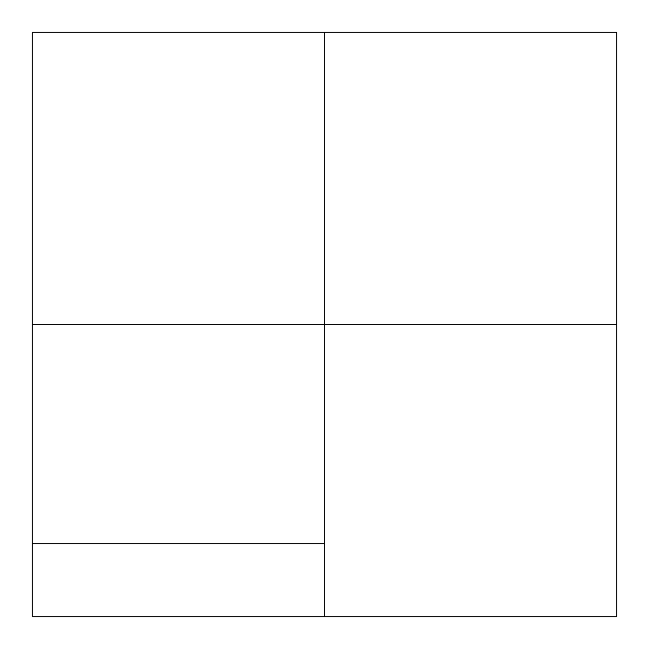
<?xml version="1.0" encoding="UTF-8"?>
<svg xmlns="http://www.w3.org/2000/svg" width="649" height="649" viewBox="0 0 649 649"><rect width="100%" height="100%" fill="white"/><g stroke="black" fill="none" stroke-linecap="round" stroke-linejoin="round"><path stroke-width="0.97" d="M32.45 324.5L616.55 324.5M32.45 543.538L324.5 543.538M324.5 32.45L324.5 616.55M616.55 32.45L32.45 32.45L32.45 616.55L616.55 616.55L616.55 32.45"/></g></svg>
